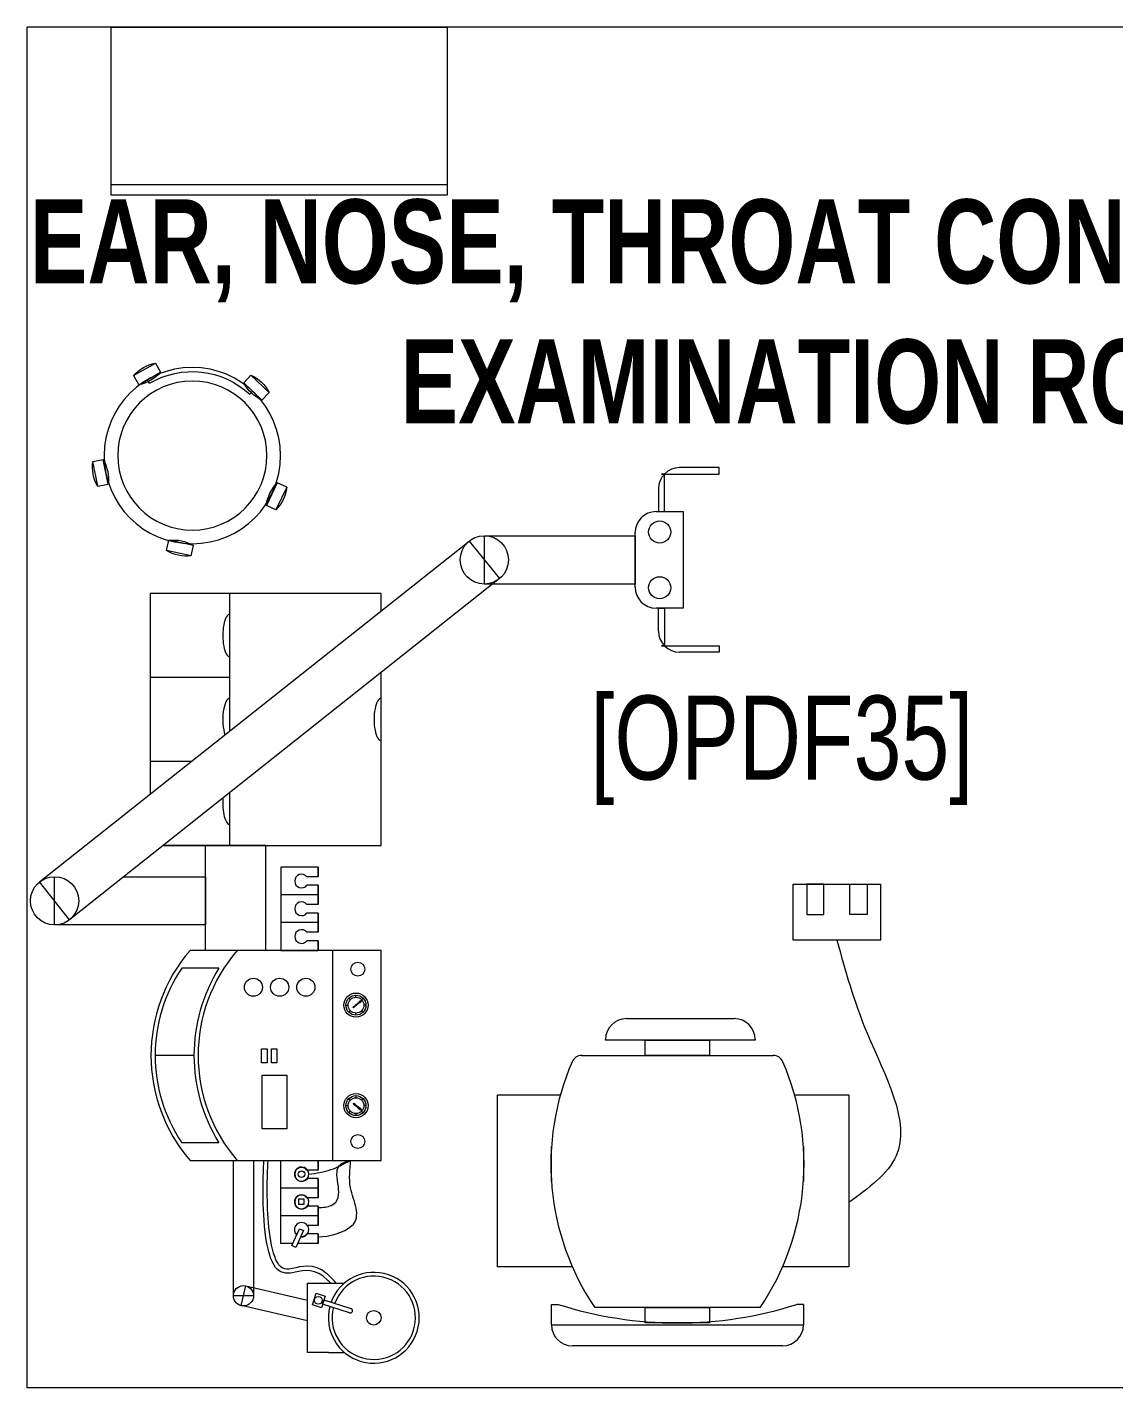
# Model space of a CAD drawing. Header units: millimetres. Extents: x -2143172 to 5255, y -610845 to 279739.
# Drawn here: x -1068757 to -1066170, y -590998 to -587758 of the extents above; entities that cross this region are included whole.
import ezdxf

# ---------------------------------------------------------------- set-up
doc = ezdxf.new("R2010")
doc.units = ezdxf.units.MM
doc.header["$LTSCALE"] = 30
doc.layers.get('0').update_dxf_attribs({"lineweight": 5})
for name, color, linetype, lineweight in [('72_EGR_BASE_TEXT', 7, 'Continuous', 5), ('LOADING', 163, 'Continuous', 5), ('Walls', 32, 'Continuous', 5)]:
    doc.layers.add(name, color=color, linetype=linetype, lineweight=lineweight)
doc.styles.add('X3G_ENTITY_9EC9', font='swisscl.ttf', dxfattribs={"height": 0.2})
doc.styles.add('X3G_ENTITY_9F38', font='swisscl.ttf', dxfattribs={"height": 0.2})

# ---------------------------------------------------------------- blocks, each defined once
blk = doc.blocks.new('GF21027-P')
at = {"color": 0}
for p, q in [((0.4, 0.4), (-0.4, 0.4)), ((-0.4, 0.4), (-0.4, 0)), ((0.4, 0), (0.4, 0.4)), ((-0.4, 0.025), (0.4, 0.025)), ((-0.4, 0), (0.4, 0))]:
    blk.add_line(p, q, dxfattribs=at)
blk = doc.blocks.new('HF10037B-P')
at = {"color": 0}
for p, q in [((0.2459, 0.134), (0.1859, 0.134)), ((0.1859, 0.134), (0.1859, 0.109)), ((0.2459, 0.134), (0.2459, 0.109)), ((0.2459, 0.109), (0.1859, 0.109)), ((0, 0), (-0.0142, -0.0583)), ((0, 0), (0.0243, -0.0059)), ((0.0243, -0.0059), (0.01, -0.0642)), ((0.4071, -0.0094), (0.431, -0.0018)), ((0.4071, -0.0094), (0.4255, -0.0665)), ((0.431, -0.0018), (0.4493, -0.0589)), ((-0.0142, -0.0583), (0.01, -0.0642)), ((0.4069, -0.0417), (0.4165, -0.0387)), ((0.4255, -0.0665), (0.4493, -0.0589)), ((0.0524, -0.2725), (0.0674, -0.2525)), ((0.0674, -0.2525), (0.1154, -0.2885)), ((0.3125, -0.2897), (0.362, -0.2558)), ((0.3761, -0.2764), (0.362, -0.2558)), ((0.0524, -0.2725), (0.1004, -0.3085)), ((0.1004, -0.3085), (0.1154, -0.2885)), ((0.3266, -0.3103), (0.3125, -0.2897)), ((0.3266, -0.3103), (0.3761, -0.2764)), ((0.3267, -0.268), (0.3323, -0.2763))]:
    blk.add_line(p, q, dxfattribs=at)
for radius in [0.21, 0.1775]:
    blk.add_circle((0.2161, -0.1014), radius, dxfattribs=at)
for centre, radius, start, end in [((0.2159, 0.0465), 0.0925, 71.0754, 108.9246), ((0.2159, 0.1965), 0.0925, 251.0754, 288.9246), ((0.0779, -0.0499), 0.0925, 147.3419, 185.1912), ((-0.0678, -0.0143), 0.0925, 327.3419, 5.1912), ((0.4996, -0.0113), 0.0925, 178.8412, 216.6904), ((0.3568, -0.057), 0.0925, 358.8412, 36.6904), ((0.2161, -0.1014), 0.2, 303.6037, 17.3657), ((0.0389, -0.3404), 0.0925, 34.1875, 72.0368), ((0.3867, -0.3449), 0.0925, 105.5121, 143.3614), ((0.1289, -0.2205), 0.0925, 214.1875, 252.0368), ((0.3019, -0.2212), 0.0925, 285.5121, 323.3614)]:
    blk.add_arc(centre, radius, start, end, dxfattribs=at)

msp = doc.modelspace()

# ---------------------------------------------------------------- linework, layer by layer
at = {"layer": 'LOADING'}
for p, q in [((-1067246.6, -588822.3, 0.1), (-1067109.3, -588822.3, 0.1)), ((-1067239.3, -588822.3, 0.1), (-1067246.6, -588822.3, 0.1)), ((-1067239.3, -588911.7, 0.1), (-1067239.3, -588822.3, 0.1)), ((-1067109.3, -588806.9, 0.1), (-1067203.8, -588806.9, 0.1)), ((-1067109.3, -588822.3, 0.1), (-1067109.3, -588806.9, 0.1)), ((-1067253.8, -588856.9, 0.1), (-1067253.8, -588911.7, 0.1)), ((-1067259.6, -588911.7, 0.1), (-1067194.8, -588911.7, 0.1)), ((-1067253.8, -588911.7, 0.1), (-1067239.3, -588911.7, 0.1)), ((-1067194.8, -588911.7, 0.1), (-1067194.8, -589141.6, 0.1)), ((-1067309.6, -589091.6, 0.1), (-1067309.6, -588961.7, 0.1)), ((-1068727.5, -589793.4, 0.1), (-1067705.1, -588982.2, 0.1)), ((-1067705.1, -588982.2, 0.1), (-1067632.2, -589071, 0.1)), ((-1067668.6, -589084.1, 0.1), (-1067668.6, -588969.2, 0.1)), ((-1067668.6, -588969.2, 0.1), (-1067309.6, -588969.2, 0.1)), ((-1067309.6, -588969.2, 0.1), (-1067309.6, -589084.1, 0.1)), ((-1067632.2, -589071, 0.1), (-1068656.1, -589883.5, 0.1)), ((-1067309.6, -589084.1, 0.1), (-1067668.6, -589084.1, 0.1)), ((-1067914.2, -589106.6, 0.1), (-1068464.2, -589106.6, 0.1)), ((-1068464.2, -589106.6, 0.1), (-1068464.2, -589584.5, 0.1)), ((-1068274.5, -589434, 0.1), (-1068274.5, -589106.6, 0.1)), ((-1068274.5, -589306.6, 0.1), (-1068274.5, -589106.6, 0.1)), ((-1067914.2, -589148.1, 0.1), (-1067914.2, -589106.6, 0.1)), ((-1067194.8, -589141.6, 0.1), (-1067259.6, -589141.6, 0.1)), ((-1067253.8, -589196.4, 0.1), (-1067253.8, -589141.6, 0.1)), ((-1067253.8, -589141.6, 0.1), (-1067239.3, -589141.6, 0.1)), ((-1067239.3, -589141.6, 0.1), (-1067239.3, -589231, 0.1)), ((-1067246.6, -589231, 0.1), (-1067109.3, -589231, 0.1)), ((-1067239.3, -589231, 0.1), (-1067246.6, -589231, 0.1)), ((-1067109.3, -589246.4, 0.1), (-1067203.8, -589246.4, 0.1)), ((-1067109.3, -589231, 0.1), (-1067109.3, -589246.4, 0.1)), ((-1068274.5, -589306.6, 0.1), (-1068464.2, -589306.6, 0.1)), ((-1068274.5, -589434, 0.1), (-1068274.5, -589306.6, 0.1)), ((-1067914.2, -589706.6, 0.1), (-1067914.2, -589294.8, 0.1)), ((-1068366, -589506.6, 0.1), (-1068464.2, -589506.6, 0.1)), ((-1068274.5, -589706.6, 0.1), (-1068274.5, -589580.7, 0.1)), ((-1068274.5, -589706.6, 0.1), (-1068274.5, -589580.7, 0.1)), ((-1068189.2, -589706.6, 0.1), (-1068433.1, -589706.6, 0.1)), ((-1068433.1, -589706.6, 0.1), (-1067914.2, -589706.6, 0.1)), ((-1068332.8, -589956.6, 0.1), (-1068332.8, -589706.6, 0.1)), ((-1068189.2, -589956.6, 0.1), (-1068189.2, -589706.6, 0.1)), ((-1068063.9, -589758.5, 0.1), (-1068152.9, -589758.5, 0.1)), ((-1068152.9, -589758.5, 0.1), (-1068152.9, -589956.6, 0.1)), ((-1068063.9, -589781.5, 0.1), (-1068063.9, -589758.5, 0.1)), ((-1068063.9, -589758.5, 0.1), (-1068063.9, -589781.5, 0.1)), ((-1068656.1, -589883.5, 0.1), (-1068727.5, -589793.4, 0.1)), ((-1068691.8, -589895.9, 0.1), (-1068691.8, -589781, 0.1)), ((-1068526.9, -589781, 0.1), (-1068332.8, -589781, 0.1)), ((-1068332.8, -589781, 0.1), (-1068332.8, -589895.9, 0.1)), ((-1068063.9, -589781.5, 0.1), (-1068091, -589781.5, 0.1)), ((-1068063.9, -589801.5, 0.1), (-1068091, -589801.5, 0.1)), ((-1068063.9, -589847.5, 0.1), (-1068063.9, -589801.5, 0.1)), ((-1068063.9, -589801.5, 0.1), (-1068063.9, -589824.5, 0.1)), ((-1066933.1, -589932.5, 0.1), (-1066933.1, -589798.9, 0.1)), ((-1066933.1, -589798.9, 0.1), (-1066725.1, -589798.9, 0.1)), ((-1066860, -589798.9, 0.1), (-1066900.9, -589798.9, 0.1)), ((-1066900.9, -589798.9, 0.1), (-1066900.9, -589870.7, 0.1)), ((-1066860, -589870.7, 0.1), (-1066860, -589798.9, 0.1)), ((-1066798.1, -589870.7, 0.1), (-1066798.1, -589798.9, 0.1)), ((-1066798.1, -589798.9, 0.1), (-1066757.3, -589798.9, 0.1)), ((-1066757.3, -589798.9, 0.1), (-1066757.3, -589870.7, 0.1)), ((-1066725.1, -589798.9, 0.1), (-1066725.1, -589932.5, 0.1)), ((-1068063.9, -589824.5, 0.1), (-1068152.9, -589824.5, 0.1)), ((-1068063.9, -589824.5, 0.1), (-1068063.9, -589847.5, 0.1)), ((-1068063.9, -589847.5, 0.1), (-1068091, -589847.5, 0.1)), ((-1068063.9, -589867.5, 0.1), (-1068091, -589867.5, 0.1)), ((-1068063.9, -589913.5, 0.1), (-1068063.9, -589867.5, 0.1)), ((-1068063.9, -589867.5, 0.1), (-1068063.9, -589890.5, 0.1)), ((-1066900.9, -589870.7, 0.1), (-1066860, -589870.7, 0.1)), ((-1066757.3, -589870.7, 0.1), (-1066798.1, -589870.7, 0.1)), ((-1068332.8, -589895.9, 0.1), (-1068691.8, -589895.9, 0.1)), ((-1068063.9, -589890.5, 0.1), (-1068152.9, -589890.5, 0.1)), ((-1068063.9, -589890.5, 0.1), (-1068063.9, -589913.5, 0.1)), ((-1068063.9, -589913.5, 0.1), (-1068091, -589913.5, 0.1)), ((-1068063.9, -589933.5, 0.1), (-1068091, -589933.5, 0.1)), ((-1068063.9, -589956.6, 0.1), (-1068063.9, -589933.5, 0.1)), ((-1068063.9, -589933.5, 0.1), (-1068063.9, -589956.6, 0.1)), ((-1066725.1, -589932.5, 0.1), (-1066933.1, -589932.5, 0.1)), ((-1067914.2, -589956.6, 0.1), (-1068369.2, -589956.6, 0.1)), ((-1068152.9, -589956.6, 0.1), (-1068063.9, -589956.6, 0.1)), ((-1068029.2, -590456.6, 0.1), (-1068029.2, -589956.6, 0.1)), ((-1067914.2, -590456.6, 0.1), (-1067914.2, -589956.6, 0.1)), ((-1068300.4, -589998.6, 0.1), (-1068388.8, -589998.6, 0.1)), ((-1067974.3, -590068, 0.1), (-1067974.3, -590063, 0.1)), ((-1067974.3, -590068, 0.1), (-1067974.3, -590063, 0.1)), ((-1067998.1, -590086.9, 0.1), (-1067993.1, -590086.9, 0.1)), ((-1067987.7, -590073.7, 0.1), (-1067991.3, -590070.2, 0.1)), ((-1067987.7, -590100.1, 0.1), (-1067991.3, -590103.6, 0.1)), ((-1067981, -590092.4, 0.1), (-1067975.2, -590087.7, 0.1)), ((-1067981, -590092.4, 0.1), (-1067979.8, -590090.4, 0.1)), ((-1067981, -590092.4, 0.1), (-1067978.8, -590091.7, 0.1)), ((-1067979.8, -590090.4, 0.1), (-1067975.3, -590087.5, 0.1)), ((-1067978.8, -590091.7, 0.1), (-1067975.1, -590087.8, 0.1)), ((-1067964.9, -590077.1, 0.1), (-1067973.4, -590086, 0.1)), ((-1067973.3, -590086.1, 0.1), (-1067960.4, -590075.3, 0.1)), ((-1067963, -590079.5, 0.1), (-1067973.2, -590086.2, 0.1)), ((-1067960.4, -590075.3, 0.1), (-1067964.9, -590077.1, 0.1)), ((-1067960.4, -590075.3, 0.1), (-1067963, -590079.5, 0.1)), ((-1067960.8, -590073.7, 0.1), (-1067957.3, -590070.2, 0.1)), ((-1067960.8, -590100.1, 0.1), (-1067957.3, -590103.6, 0.1)), ((-1067950.4, -590086.9, 0.1), (-1067955.4, -590086.9, 0.1)), ((-1067974.3, -590110.7, 0.1), (-1067974.3, -590105.7, 0.1)), ((-1067974.3, -590110.7, 0.1), (-1067974.3, -590105.7, 0.1)), ((-1067330, -590119, 0.1), (-1067073.7, -590119, 0.1)), ((-1068198.9, -590223.9, 0.1), (-1068198.9, -590190.7, 0.1)), ((-1068198.9, -590190.7, 0.1), (-1068185.6, -590190.7, 0.1)), ((-1068185.6, -590190.7, 0.1), (-1068185.6, -590223.9, 0.1)), ((-1068175.6, -590223.9, 0.1), (-1068175.6, -590190.7, 0.1)), ((-1068175.6, -590190.7, 0.1), (-1068162.3, -590190.7, 0.1)), ((-1068162.3, -590190.7, 0.1), (-1068162.3, -590223.9, 0.1)), ((-1067380, -590170, 0.1), (-1067380, -590169, 0.1)), ((-1067023.7, -590170, 0.1), (-1067380, -590170, 0.1)), ((-1067285.3, -590206.9, 0.1), (-1067285.3, -590170, 0.1)), ((-1067285.3, -590170, 0.1), (-1067132.3, -590170, 0.1)), ((-1067132.3, -590170, 0.1), (-1067132.3, -590206.9, 0.1)), ((-1067023.7, -590169, 0.1), (-1067023.7, -590170, 0.1)), ((-1068360, -590206.6, 0.1), (-1068452.3, -590206.6, 0.1)), ((-1068185.6, -590223.9, 0.1), (-1068198.9, -590223.9, 0.1)), ((-1068162.3, -590223.9, 0.1), (-1068175.6, -590223.9, 0.1)), ((-1067436.8, -590206.9, 0.1), (-1066980.7, -590206.9, 0.1)), ((-1067132.3, -590206.9, 0.1), (-1067285.3, -590206.9, 0.1)), ((-1068197.2, -590381.8, 0.1), (-1068197.2, -590253.9, 0.1)), ((-1068197.2, -590253.9, 0.1), (-1068139.1, -590253.9, 0.1)), ((-1068139.1, -590253.9, 0.1), (-1068139.1, -590381.8, 0.1)), ((-1067998.1, -590326.2, 0.1), (-1067993.1, -590326.2, 0.1)), ((-1067987.7, -590313, 0.1), (-1067991.3, -590309.5, 0.1)), ((-1067981, -590320.7, 0.1), (-1067975.2, -590325.4, 0.1)), ((-1067981, -590320.7, 0.1), (-1067979.8, -590322.7, 0.1)), ((-1067981, -590320.7, 0.1), (-1067978.8, -590321.4, 0.1)), ((-1067979.8, -590322.7, 0.1), (-1067975.3, -590325.6, 0.1)), ((-1067978.8, -590321.4, 0.1), (-1067975.1, -590325.3, 0.1)), ((-1067974.3, -590302.4, 0.1), (-1067974.3, -590307.4, 0.1)), ((-1067974.3, -590302.4, 0.1), (-1067974.3, -590307.4, 0.1)), ((-1067964.9, -590336, 0.1), (-1067973.4, -590327.1, 0.1)), ((-1067973.3, -590327, 0.1), (-1067960.4, -590337.8, 0.1)), ((-1067963, -590333.6, 0.1), (-1067973.2, -590326.9, 0.1)), ((-1067960.8, -590313, 0.1), (-1067957.3, -590309.5, 0.1)), ((-1067950.4, -590326.2, 0.1), (-1067955.4, -590326.2, 0.1)), ((-1067637.3, -590710.2, 0.1), (-1067637.3, -590300.4, 0.1)), ((-1067637.3, -590300.4, 0.1), (-1067487.6, -590300.4, 0.1)), ((-1066929.9, -590300.4, 0.1), (-1066801, -590300.4, 0.1)), ((-1066801, -590300.4, 0.1), (-1066801, -590710.2, 0.1)), ((-1067987.7, -590339.4, 0.1), (-1067991.3, -590342.9, 0.1)), ((-1067974.3, -590345.1, 0.1), (-1067974.3, -590350.1, 0.1)), ((-1067974.3, -590345.1, 0.1), (-1067974.3, -590350.1, 0.1)), ((-1067960.4, -590337.8, 0.1), (-1067964.9, -590336, 0.1)), ((-1067960.4, -590337.8, 0.1), (-1067963, -590333.6, 0.1)), ((-1067960.8, -590339.4, 0.1), (-1067957.3, -590342.9, 0.1)), ((-1068139.1, -590381.8, 0.1), (-1068197.2, -590381.8, 0.1)), ((-1068300.4, -590414.5, 0.1), (-1068388.8, -590414.5, 0.1)), ((-1067508.8, -590506.9, 0.1), (-1067508.8, -590423.4, 0.1)), ((-1066908.8, -590423.4, 0.1), (-1066908.8, -590506.9, 0.1)), ((-1068369.2, -590456.6, 0.1), (-1067914.2, -590456.6, 0.1)), ((-1068266.2, -590779, 0.1), (-1068266.2, -590456.6, 0.1)), ((-1068218.1, -590456.6, 0.1), (-1068218.1, -590779, 0.1)), ((-1068152.9, -590654.6, 0.1), (-1068152.9, -590456.6, 0.1)), ((-1068152.9, -590456.6, 0.1), (-1068063.9, -590456.6, 0.1)), ((-1068063.9, -590456.6, 0.1), (-1068063.9, -590479.6, 0.1)), ((-1068063.9, -590479.6, 0.1), (-1068063.9, -590456.6, 0.1)), ((-1068063.9, -590479.6, 0.1), (-1068091, -590479.6, 0.1)), ((-1068063.9, -590499.6, 0.1), (-1068091, -590499.6, 0.1)), ((-1068063.9, -590499.6, 0.1), (-1068063.9, -590545.6, 0.1)), ((-1068063.9, -590522.6, 0.1), (-1068063.9, -590499.6, 0.1)), ((-1068063.9, -590522.6, 0.1), (-1068152.9, -590522.6, 0.1)), ((-1068110.5, -590561.4, 0.1), (-1068110.5, -590548.3, 0.1)), ((-1068110.5, -590548.3, 0.1), (-1068098.5, -590548.3, 0.1)), ((-1068098.5, -590548.3, 0.1), (-1068098.5, -590561.4, 0.1)), ((-1068063.9, -590545.6, 0.1), (-1068091, -590545.6, 0.1)), ((-1068063.9, -590545.6, 0.1), (-1068063.9, -590522.6, 0.1)), ((-1068098.5, -590561.4, 0.1), (-1068110.5, -590561.4, 0.1)), ((-1068063.9, -590565.6, 0.1), (-1068091, -590565.6, 0.1)), ((-1068063.9, -590565.6, 0.1), (-1068063.9, -590611.6, 0.1)), ((-1068063.9, -590588.6, 0.1), (-1068063.9, -590565.6, 0.1)), ((-1068063.9, -590588.6, 0.1), (-1068152.9, -590588.6, 0.1)), ((-1068126.6, -590659.6, 0.1), (-1068108.6, -590619.5, 0.1)), ((-1068108.6, -590619.5, 0.1), (-1068099.3, -590623.6, 0.1)), ((-1068063.9, -590611.6, 0.1), (-1068091, -590611.6, 0.1)), ((-1068063.9, -590611.6, 0.1), (-1068063.9, -590588.6, 0.1)), ((-1068099.3, -590623.6, 0.1), (-1068117.3, -590663.7, 0.1)), ((-1068063.9, -590631.6, 0.1), (-1068091, -590631.6, 0.1)), ((-1068063.9, -590631.6, 0.1), (-1068063.9, -590654.6, 0.1)), ((-1068063.9, -590654.6, 0.1), (-1068063.9, -590631.6, 0.1)), ((-1068124.3, -590654.6, 0.1), (-1068152.9, -590654.6, 0.1)), ((-1068117.3, -590663.7, 0.1), (-1068126.6, -590659.6, 0.1)), ((-1068063.9, -590654.6, 0.1), (-1068113.2, -590654.6, 0.1)), ((-1067458.9, -590710.2, 0.1), (-1067637.3, -590710.2, 0.1)), ((-1066801, -590710.2, 0.1), (-1066958.6, -590710.2, 0.1)), ((-1068089.8, -590914.1, 0.1), (-1068089.8, -590748.8, 0.1)), ((-1068089.8, -590748.8, 0.1), (-1068040, -590748.8, 0.1)), ((-1068040, -590748.8, 0.1), (-1068001.6, -590748.8, 0.1)), ((-1068218.1, -590779, 0.1), (-1068266.2, -590779, 0.1)), ((-1068247.5, -590802.5, 0.1), (-1068236.7, -590755.6, 0.1)), ((-1068236.7, -590755.6, 0.1), (-1068089.8, -590789.5, 0.1)), ((-1068077.7, -590800.6, 0.1), (-1068068.7, -590772.9, 0.1)), ((-1068068.7, -590772.9, 0.1), (-1068047.7, -590779.7, 0.1)), ((-1068047.7, -590779.7, 0.1), (-1068056.7, -590807.5, 0.1)), ((-1068089.8, -590838.9, 0.1), (-1068247.5, -590802.5, 0.1)), ((-1068056.7, -590807.5, 0.1), (-1068077.7, -590800.6, 0.1)), ((-1068053.8, -590798.7, 0.1), (-1068050.5, -590788.5, 0.1)), ((-1067989.5, -590819.5, 0.1), (-1068053.8, -590798.7, 0.1)), ((-1068050.5, -590788.5, 0.1), (-1067986.2, -590809.4, 0.1)), ((-1067509, -590848.1, 0.1), (-1067509, -590799.4, 0.1)), ((-1067509, -590799.4, 0.1), (-1067493, -590799.4, 0.1)), ((-1067011.7, -590806.9, 0.1), (-1067405.9, -590806.9, 0.1)), ((-1067285.3, -590843.8, 0.1), (-1067285.3, -590806.9, 0.1)), ((-1067285.3, -590806.9, 0.1), (-1067132.3, -590806.9, 0.1)), ((-1067132.3, -590806.9, 0.1), (-1067132.3, -590843.8, 0.1)), ((-1066908.6, -590799.4, 0.1), (-1066924.6, -590799.4, 0.1)), ((-1066908.6, -590799.4, 0.1), (-1066908.6, -590848.1, 0.1)), ((-1067132.3, -590843.8, 0.1), (-1067285.3, -590843.8, 0.1)), ((-1066908.6, -590848.8, 0.1), (-1067509, -590848.8, 0.1)), ((-1066958.6, -590898.1, 0.1), (-1067459, -590898.1, 0.1)), ((-1068040, -590914.1, 0.1), (-1068089.8, -590914.1, 0.1)), ((-1068040, -590914.1, 0.1), (-1068001.6, -590914.1, 0.1))]:
    msp.add_line(p, q, dxfattribs=at)
for centre, radius in [((-1067251.1, -588960.2, 0.1), 26.3), ((-1067668.6, -589026.6, 0.1), 57.5), ((-1067251.1, -589093, 0.1), 26.3), ((-1068691.8, -589838.5, 0.1), 57.5), ((-1067969.7, -590001.3, 0.1), 16.6), ((-1068218.4, -590044.3, 0.1), 21.6), ((-1068155.9, -590044.3, 0.1), 21.6), ((-1068093.5, -590044.3, 0.1), 21.6), ((-1067974.3, -590086.9, 0.1), 28.8), ((-1067974.3, -590086.9, 0.1), 23.8), ((-1067974.3, -590086.9, 0.1), 18.8), ((-1067974.3, -590086.9, 0.1), 1.24), ((-1067974.3, -590086.9, 0.1), 1.24), ((-1067974.3, -590326.2, 0.1), 28.8), ((-1067974.3, -590326.2, 0.1), 23.8), ((-1067974.3, -590326.2, 0.1), 18.8), ((-1067974.3, -590326.2, 0.1), 1.24), ((-1067974.3, -590326.2, 0.1), 1.24), ((-1067969.7, -590411.8, 0.1), 16.6), ((-1068103.9, -590489.6, 0.1), 7.82), ((-1068242.1, -590779, 0.1), 24.1), ((-1068242.1, -590779, 0.1), 24.1), ((-1068063.7, -590789.8, 0.1), 9.25), ((-1067931.8, -590831.4, 0.1), 17.5)]:
    msp.add_circle(centre, radius, dxfattribs=at)
for centre, radius, start, end in [((-1067203.8, -588856.9, 0.1), 50, 90, 180), ((-1067259.6, -588961.7, 0.1), 50, 90, 180), ((-1067259.6, -589091.6, 0.1), 50, 180, 270), ((-1067203.8, -589196.4, 0.1), 50, 180, 270), ((-1068103.9, -589791.5, 0.1), 16.3, 37.727, 322.273), ((-1068103.9, -589857.5, 0.1), 16.3, 37.727, 322.273), ((-1068103.9, -589923.5, 0.1), 16.3, 37.727, 322.273), ((-1068079.9, -590206.6, 0.1), 382.4, 139.1751, 220.8249), ((-1067967.6, -590206.6, 0.1), 382.4, 139.1751, 220.8249), ((-1068079.9, -590206.6, 0.1), 372.4, 146.0561, 213.9439), ((-1067967.6, -590206.6, 0.1), 392.4, 147.9999, 212.0001), ((-1067330, -590169, 0.1), 50, 90, 180), ((-1067073.7, -590169, 0.1), 50, 0, 90), ((-1066898.4, -590465.1, 0.1), 611.8, 156.5793, 213.9579), ((-1067436.8, -590231.9, 0.1), 25, 90, 156.5793), ((-1067519.2, -590465.1, 0.1), 611.8, 326.0421, 23.4207), ((-1066980.7, -590231.9, 0.1), 25, 23.4207, 90), ((-1068103.9, -590489.6, 0.1), 17.2, 262.9486, 228.6321), ((-1068103.9, -590489.6, 0.1), 16.3, 37.727, 322.273), ((-1068103.9, -590555.6, 0.1), 17.2, 262.9486, 228.6321), ((-1068103.9, -590555.6, 0.1), 16.3, 37.727, 322.273), ((-1068103.9, -590621.6, 0.1), 17.2, 262.9486, 228.6321), ((-1068103.9, -590621.6, 0.1), 16.3, 263.9173, 322.273), ((-1067931.8, -590831.4, 0.1), 108.2, 165.4608, 159.7988), ((-1067931.8, -590831.4, 0.1), 99.2, 165.7744, 159.598), ((-1067987.9, -590814.5, 0.1), 5.34, 252.0103, 72.0103), ((-1067208.8, -589911.3, 0.1), 932.5, 252.2567, 287.7433), ((-1067459, -590848.1, 0.1), 50, 180, 270), ((-1066958.6, -590848.1, 0.1), 50, 270, 0)]:
    msp.add_arc(centre, radius, start, end, dxfattribs=at)
for centre, start_param, end_param in [((-1068274.5, -589206.6, 0.1), 0, 3.141593), ((-1068274.5, -589406.6, 0.1), 0, 2.380645), ((-1067914.2, -589406.6, 0.1), 0, 3.141593), ((-1068274.5, -589606.6, 0.1), 1.314296, 3.141593)]:
    msp.add_ellipse(centre, major_axis=(0, 50.7), ratio=0.333332, start_param=start_param, end_param=end_param, dxfattribs=at)
for points, knots in [([(-1066829.1, -589932.5, 0.1), (-1066809.4, -590004.2, 0.1), (-1066764.2, -590168.5, 0.1), (-1066618.6, -590423.8, 0.1), (-1066754.2, -590522.9, 0.1), (-1066801, -590557.1, 0.1)], [0, 0, 0, 0, 0.2328437, 0.5330093, 0.6912014, 0.6912014, 0.6912014, 0.6912014]), ([(-1068035, -590748.8, 0.1), (-1068037.3, -590746.3, 0.1), (-1068039.6, -590743.9, 0.1), (-1068070.9, -590712.9, 0.1), (-1068096.4, -590717.8, 0.1), (-1068135, -590726.7, 0.1), (-1068151, -590726.5, 0.1), (-1068172.4, -590704.8, 0.1), (-1068178.9, -590687.4, 0.1), (-1068191.5, -590633.5, 0.1), (-1068193.9, -590593.3, 0.1), (-1068196.1, -590529, 0.1), (-1068195.4, -590501.6, 0.1), (-1068194.1, -590468.9, 0.1), (-1068193.8, -590462.6, 0.1), (-1068193.5, -590456.3, 0.1)], [0.0525518, 0.0525518, 0.0525518, 0.0525518, 0.0586331, 0.0586331, 0.1331523, 0.1331523, 0.1849884, 0.1849884, 0.2368244, 0.2368244, 0.3240068, 0.3240068, 0.4111891, 0.4111891, 0.4321683, 0.4321683, 0.4321683, 0.4321683]), ([(-1068021.4, -590748.8, 0.1), (-1068032.1, -590736.7, 0.1), (-1068043.7, -590725, 0.1), (-1068086.2, -590699.3, 0.1), (-1068115, -590713.3, 0.1), (-1068150.5, -590717.7, 0.1), (-1068159.7, -590707.3, 0.1), (-1068175.8, -590664.4, 0.1), (-1068180, -590634.1, 0.1), (-1068187.4, -590545.1, 0.1), (-1068185.4, -590500.6, 0.1), (-1068183.6, -590456.8, 0.1)], [0.048018, 0.048018, 0.048018, 0.048018, 0.0744053, 0.0744053, 0.1474121, 0.1474121, 0.2165982, 0.2165982, 0.2857843, 0.2857843, 0.4321683, 0.4321683, 0.4321683, 0.4321683]), ([(-1068086.7, -590489.6, 0.1), (-1068068.8, -590487, 0.1), (-1068033.6, -590481.9, 0.1), (-1068002.5, -590464.9, 0.1), (-1067987.2, -590456.6, 0.1)], [0, 0, 0, 0, 0.0539016, 0.1055574, 0.1055574, 0.1055574, 0.1055574]), ([(-1068063.9, -590638.7, 0.1), (-1068038.8, -590638.4, 0.1), (-1067944.3, -590612.2, 0.1), (-1067997.2, -590528, 0.1), (-1067987.7, -590478.4, 0.1), (-1067987.2, -590456.6, 0.1)], [0.0432729, 0.0432729, 0.0432729, 0.0432729, 0.1023316, 0.1931304, 0.2585477, 0.2585477, 0.2585477, 0.2585477]), ([(-1068063.9, -590568.7, 0.1), (-1068053.2, -590568.9, 0.1), (-1067987.4, -590560.2, 0.1), (-1068043.4, -590472.8, 0.1), (-1067998, -590459.7, 0.1), (-1067987.2, -590456.6, 0.1)], [0.0329912, 0.0329912, 0.0329912, 0.0329912, 0.0543483, 0.1505593, 0.180495, 0.180495, 0.180495, 0.180495])]:
    msp.add_open_spline(points, degree=3, knots=knots, dxfattribs=at)
for points in [[(-1068088, -590562.2, 0.1), (-1068087.1, -590563.5, 0.1), (-1068085.4, -590564.6, 0.1), (-1068083.2, -590565.6, 0.1)], [(-1068088.8, -590629.8, 0.1), (-1068088.7, -590630.4, 0.1), (-1068088.5, -590631, 0.1), (-1068088.2, -590631.6, 0.1)]]:
    msp.add_open_spline(points, degree=3, dxfattribs=at)
at = {"layer": 'Walls'}
for p, q in [((-1068757, -590998.1, 0.2), (-1068757, -587758.1, 0.2)), ((-1064557, -587758.1, 0.2), (-1068757, -587758.1, 0.2)), ((-1064557, -590998.1, 0.2), (-1068757, -590998.1, 0.2))]:
    msp.add_line(p, q, dxfattribs=at)

# ---------------------------------------------------------------- block references
at = {"layer": 'LOADING', "color": 1, "xscale": -1000, "yscale": 1000, "zscale": 1000, "rotation": 359.9999999790884}
msp.add_blockref('GF21027-P', (-1068157, -588158.1, 0.1), dxfattribs=at)
at = {"layer": 'LOADING', "extrusion": (1.16581e-09, 2.75759e-10, -1), "xscale": 999.9999999999995, "yscale": 999.9999999999995, "zscale": 999.9999999999995, "rotation": 115.7813125359262}
msp.add_blockref('HF10037B-P', (1068366.6, -589016.9, -0.1), dxfattribs=at)

# ---------------------------------------------------------------- texts
at = {"layer": '72_EGR_BASE_TEXT', "insert": (-1066802.8, -588168.1, 0.2), "char_height": 200, "width": 4223.97, "attachment_point": 2, "style": 'X3G_ENTITY_9EC9'}
msp.add_mtext('{\\fSwis721 LtCn BT|b1|i0|c0|p34;EAR, NOSE, THROAT CONSULTATION / EXAMINATION ROOM}', dxfattribs=at)
at = {"layer": '72_EGR_BASE_TEXT', "insert": (-1066960.2, -589349.8, 0.2), "char_height": 200, "attachment_point": 2, "style": 'X3G_ENTITY_9F38'}
msp.add_mtext('[OPDF35]', dxfattribs=at)

doc.saveas('drawing.dxf')
